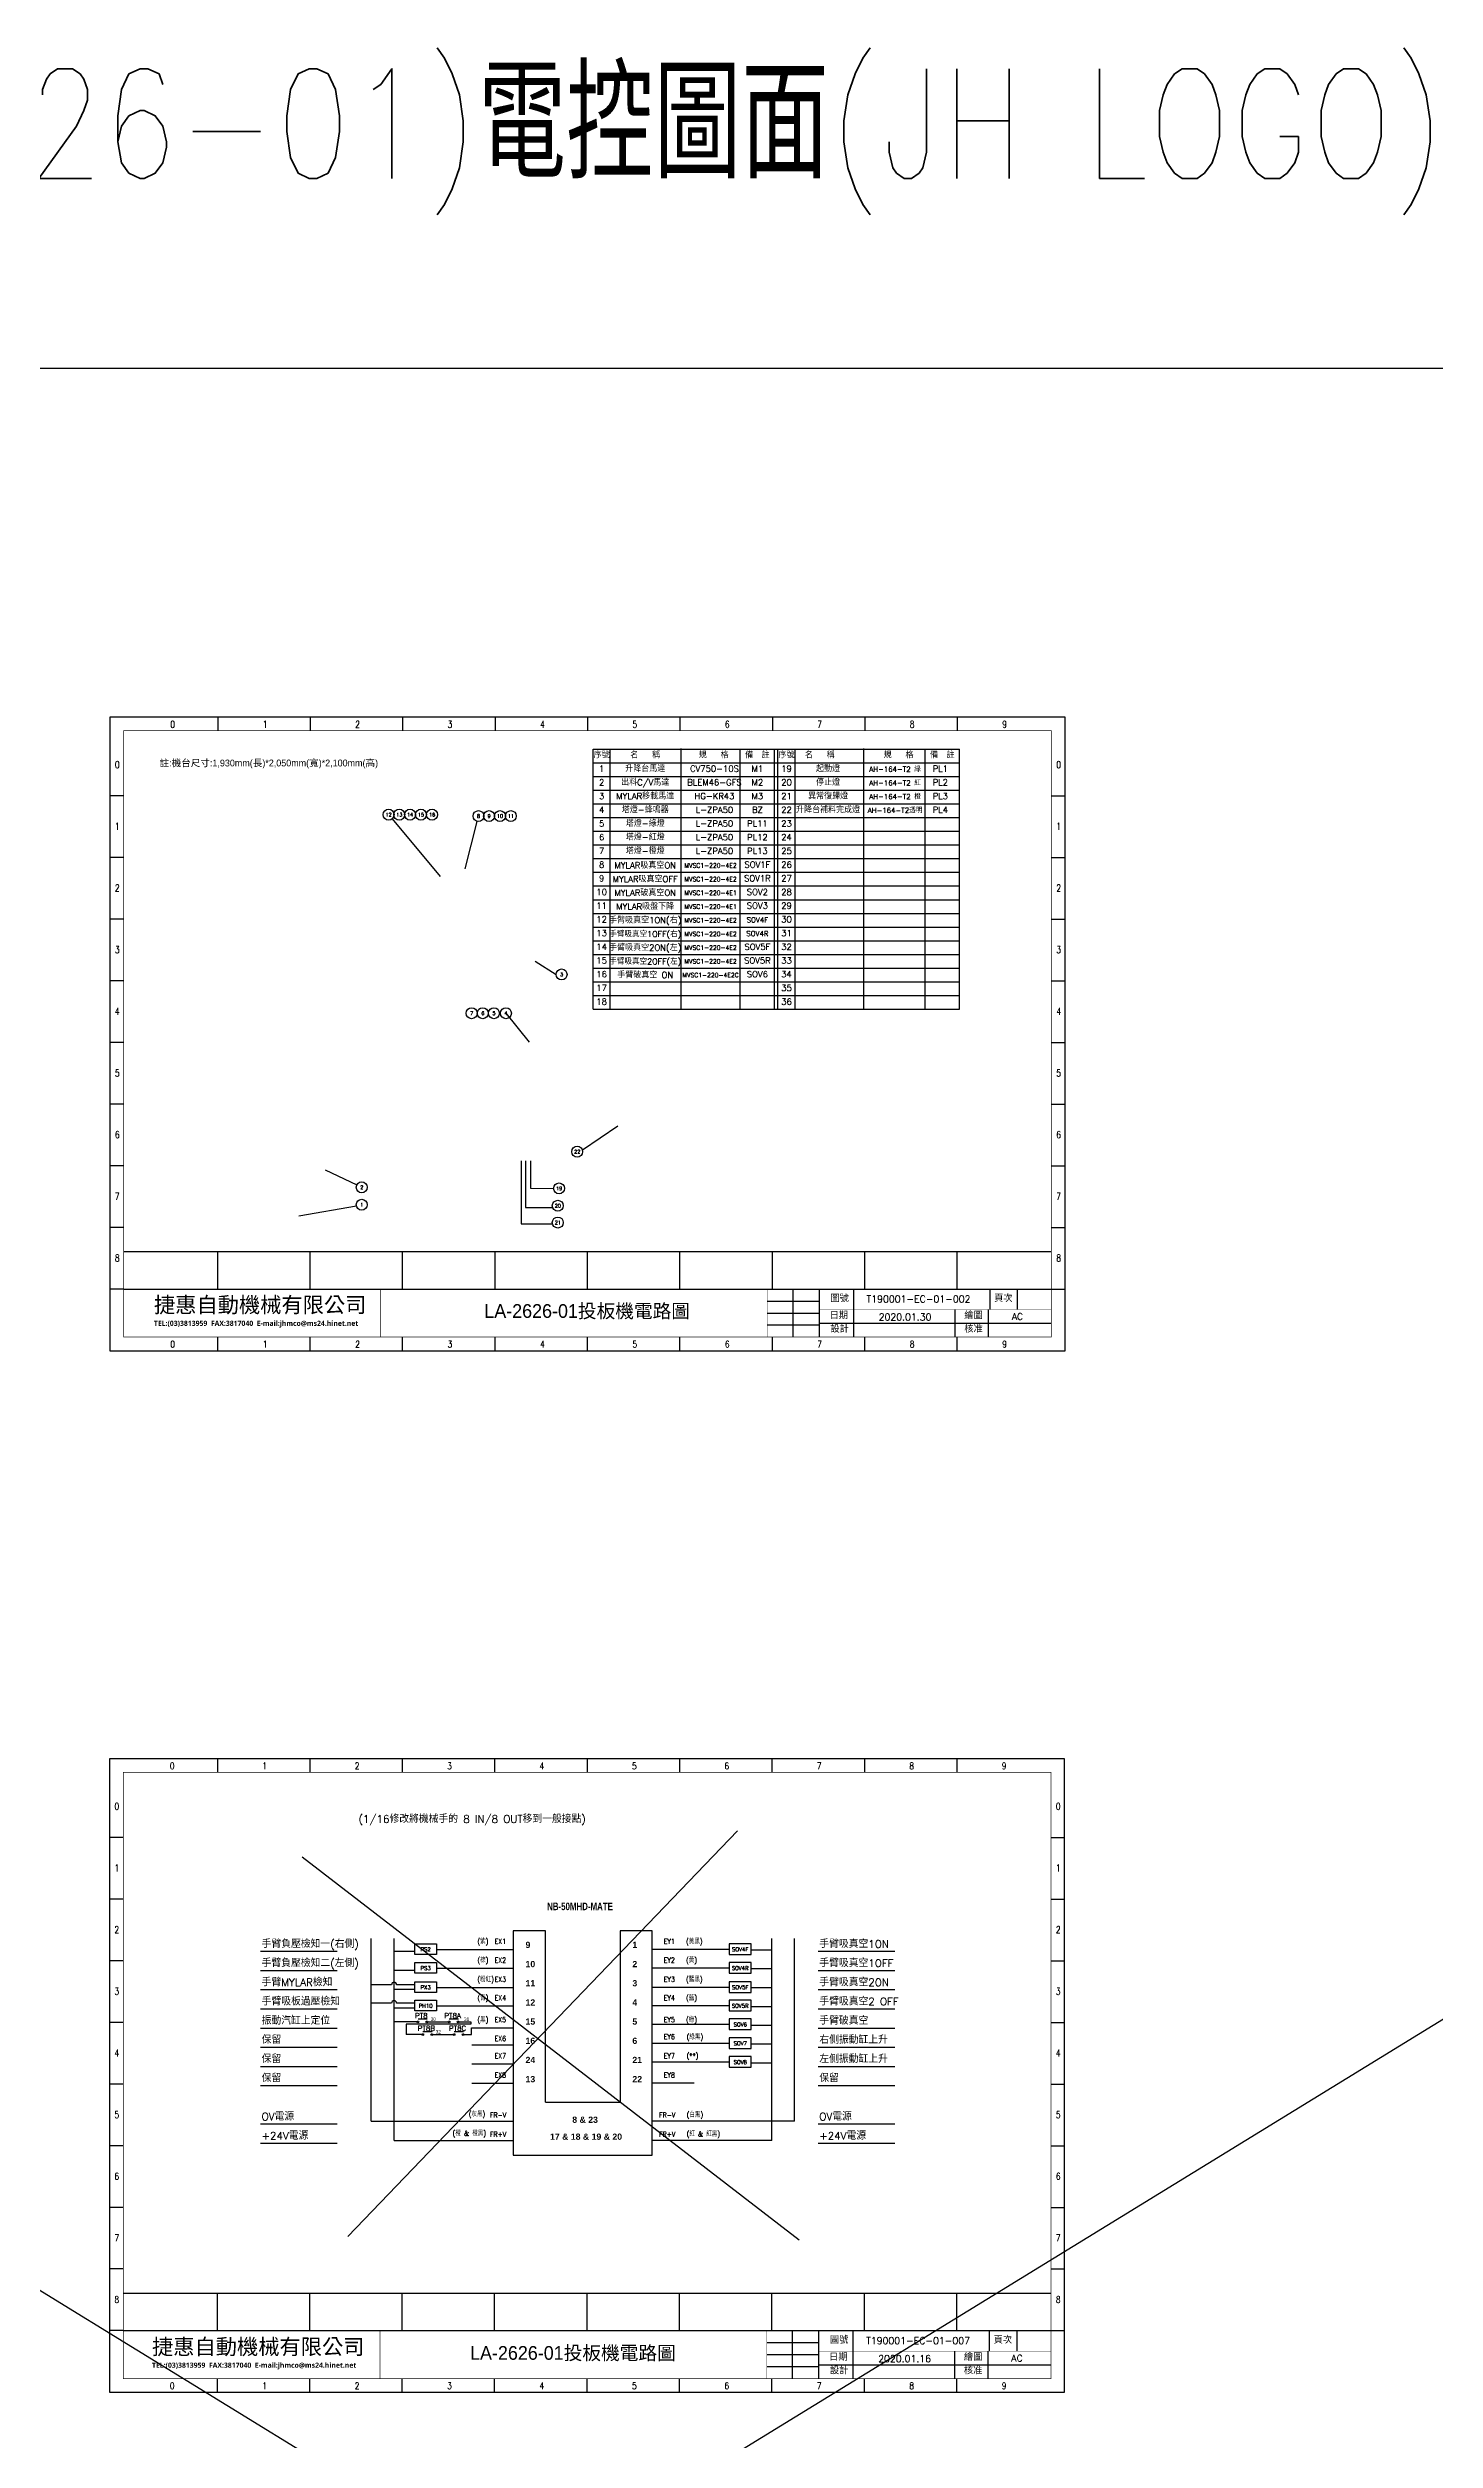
# Model space of a CAD drawing. Header units: millimetres. Extents: x -1721 to 4288, y -273 to 2028.
# Drawn here: x 3095 to 3500, y 541 to 1240 of the extents above; entities that cross this region are included whole.
import ezdxf
from ezdxf.enums import TextEntityAlignment as Align

# ---------------------------------------------------------------- set-up
doc = ezdxf.new("R2010")
doc.units = ezdxf.units.MM
doc.header["$LTSCALE"] = 5
doc.header["$MEASUREMENT"] = 0
doc.layers.get('0').update_dxf_attribs({"linetype": 'CONTINUOUS'})
doc.layers.add('圖框', color=7, linetype='CONTINUOUS')
doc.layers.add('文字', color=4, linetype='CONTINUOUS')
doc.styles.add('chinese', font='simplex.shx', dxfattribs={"height": 2, "bigfont": 'chineset.shx'})
doc.styles.add('DAYUM', font='complex', dxfattribs={"bigfont": 'dayum'})
doc.styles.add('DAYUS', font='romanc.shx', dxfattribs={"height": 25, "bigfont": 'dayus.shx'})
doc.styles.add('S', font='SIMPLEX', dxfattribs={"bigfont": 'DAYUS.SHX'})
doc.styles.add('sim', font='simplex.shx', dxfattribs={"width": 0.8, "bigfont": 'chineset.shx'})
doc.styles.add('ST', font='c2.shx', dxfattribs={"height": 375, "bigfont": 'china.shx'})
doc.styles.get("Standard").update_dxf_attribs({"font": 'arialbd.ttf', "height": 15})
doc.styles.add('新細明體', font='', dxfattribs={"height": 2})
doc.styles.add('標楷體', font='simplex.shx', dxfattribs={"width": 0.8, "bigfont": 'chineset.shx'})
doc.styles.add('線號', font='simplex.shx', dxfattribs={"height": 1.5, "bigfont": 'chineset.shx'})
doc.styles.get('新細明體').set_extended_font_data('新細明體')

msp = doc.modelspace()

# ---------------------------------------------------------------- linework, layer by layer
for p, q in [((2177.993, 1146.033), (4288.333, -148.663)), ((4288.333, 1146.033), (2177.993, -148.663)), ((3254.319, 958.898), (3254.319, 1034.898)), ((3254.319, 1034.898), (3361.319, 1034.898)), ((3259.319, 958.898), (3259.319, 1034.898)), ((3280.016, 959.032), (3280.016, 1035.032)), ((3297.319, 958.898), (3297.319, 1034.898)), ((3307.319, 960.463), (3307.319, 1034.898)), ((3308.319, 958.898), (3308.319, 1034.898)), ((3313.319, 958.898), (3313.319, 1034.898)), ((3333.436, 959.065), (3333.436, 1035.065)), ((3351.319, 958.898), (3351.319, 1034.898)), ((3361.319, 958.898), (3361.319, 1034.898)), ((3254.319, 1030.898), (3361.319, 1030.898)), ((3254.319, 1026.898), (3361.319, 1026.898)), ((3254.319, 1022.898), (3361.319, 1022.898)), ((3307.319, 958.898), (3307.319, 1022.898)), ((3195.604, 1014.498), (3209.609, 997.665)), ((3216.948, 999.914), (3220.455, 1013.761)), ((3254.319, 1018.898), (3361.319, 1018.898)), ((3254.319, 1014.898), (3361.319, 1014.898)), ((3254.319, 1010.898), (3361.319, 1010.898)), ((3254.319, 1006.898), (3361.319, 1006.898)), ((3254.319, 1002.898), (3361.319, 1002.898)), ((3254.319, 998.898), (3361.319, 998.898)), ((3254.319, 994.898), (3361.319, 994.898)), ((3254.319, 990.898), (3361.319, 990.898)), ((3254.319, 986.898), (3361.319, 986.898)), ((3254.319, 982.898), (3361.319, 982.898)), ((3254.319, 978.898), (3361.319, 978.898)), ((3237.444, 972.963), (3243.52, 969.064)), ((3254.319, 974.898), (3361.319, 974.898)), ((3254.319, 970.898), (3361.319, 970.898)), ((3254.319, 966.898), (3361.319, 966.898)), ((3228.858, 957.758), (3235.697, 949.31)), ((3254.319, 962.898), (3361.319, 962.898)), ((3254.319, 958.898), (3361.319, 958.898)), ((3261.552, 924.765), (3251.218, 917.726)), ((3176.071, 911.989), (3185.293, 907.608)), ((3233.303, 914.628), (3233.303, 896.209)), ((3234.538, 914.628), (3234.538, 901.064)), ((3236.004, 914.628), (3236.004, 906.69)), ((3168.326, 898.581), (3185.163, 901.553)), ((3236.004, 906.69), (3242.784, 906.607)), ((3233.303, 896.209), (3242.472, 896.209)), ((3234.538, 901.064), (3242.488, 901.064)), ((3296.536, 719.031), (3182.648, 600.537)), ((3169.361, 711.447), (3314.568, 599.589)), ((3189.531, 634.211), (3189.531, 687.63)), ((3189.531, 634.211), (3189.531, 687.63)), ((3196.195, 646.737), (3196.195, 687.63)), ((3196.195, 646.737), (3196.195, 687.63)), ((3240.411, 689.823), (3231.021, 689.823)), ((3231.021, 689.823), (3231.021, 624.281)), ((3240.411, 639.775), (3240.411, 689.823)), ((3271.621, 689.823), (3262.232, 689.823)), ((3262.232, 689.823), (3262.232, 639.775)), ((3271.621, 624.281), (3271.621, 689.823)), ((3306.524, 646.737), (3306.524, 687.63)), ((3306.524, 646.737), (3306.524, 687.63)), ((3313.188, 634.211), (3313.188, 687.63)), ((3313.188, 634.211), (3313.188, 687.63)), ((3157.143, 683.855), (3179.518, 683.855)), ((3157.143, 678.255), (3179.518, 678.255)), ((3202.218, 683.755), (3196.194, 683.755)), ((3202.218, 678.274), (3196.194, 678.274)), ((3208.619, 684.405), (3231.021, 684.408)), ((3208.619, 678.924), (3231.021, 678.927)), ((3208.619, 678.924), (3212.042, 678.926)), ((3294.099, 684.405), (3271.697, 684.408)), ((3294.099, 678.924), (3271.697, 678.927)), ((3294.099, 678.924), (3290.676, 678.926)), ((3300.501, 684.316), (3306.525, 684.316)), ((3300.501, 678.836), (3306.525, 678.836)), ((3320.053, 683.855), (3342.428, 683.855)), ((3320.053, 678.255), (3342.428, 678.255)), ((3157.143, 672.655), (3179.518, 672.655)), ((3195.461, 674.107), (3189.529, 674.107)), ((3202.218, 672.674), (3196.194, 672.674)), ((3202.218, 674.107), (3196.926, 674.107)), ((3208.619, 673.324), (3231.021, 673.327)), ((3208.619, 673.324), (3212.042, 673.326)), ((3294.099, 673.324), (3271.697, 673.327)), ((3294.099, 673.324), (3290.676, 673.326)), ((3300.501, 673.236), (3306.525, 673.236)), ((3320.053, 672.655), (3342.428, 672.655)), ((3157.143, 667.055), (3179.518, 667.055)), ((3195.461, 668.707), (3189.529, 668.707)), ((3202.218, 667.274), (3196.194, 667.274)), ((3202.218, 668.707), (3196.926, 668.707)), ((3203.185, 664.131), (3205.852, 664.131)), ((3208.619, 667.927), (3231.021, 667.927)), ((3212.325, 664.131), (3214.993, 664.131)), ((3294.099, 667.927), (3271.697, 667.927)), ((3300.501, 667.755), (3306.525, 667.755)), ((3320.053, 667.055), (3342.428, 667.055)), ((3157.143, 661.455), (3179.518, 661.455)), ((3202.85, 663.218), (3196.195, 663.218)), ((3218.637, 662.573), (3199.722, 662.573)), ((3199.722, 662.573), (3199.722, 659.536)), ((3204.292, 659.536), (3199.722, 659.536)), ((3204.627, 660.449), (3207.295, 660.449)), ((3206.05, 663.237), (3211.991, 663.237)), ((3207.492, 659.556), (3213.433, 659.556)), ((3213.768, 660.449), (3216.435, 660.449)), ((3214.925, 663.218), (3218.637, 663.218)), ((3216.634, 659.536), (3218.821, 659.536)), ((3218.637, 663.218), (3218.637, 662.573)), ((3218.821, 661.548), (3231.021, 661.548)), ((3218.821, 659.536), (3218.821, 661.548)), ((3294.099, 662.446), (3271.697, 662.446)), ((3294.099, 656.966), (3271.697, 656.966)), ((3300.501, 662.274), (3306.525, 662.274)), ((3300.501, 656.793), (3306.525, 656.793)), ((3320.053, 661.455), (3342.428, 661.455)), ((3157.143, 655.855), (3179.518, 655.855)), ((3157.143, 650.255), (3179.518, 650.255)), ((3218.9, 656.575), (3231.021, 656.575)), ((3218.9, 650.975), (3231.021, 650.975)), ((3294.101, 651.485), (3271.699, 651.485)), ((3300.503, 651.313), (3306.526, 651.313)), ((3320.053, 655.855), (3342.428, 655.855)), ((3320.053, 650.255), (3342.428, 650.255)), ((3157.143, 644.655), (3179.518, 644.655)), ((3196.195, 645.321), (3196.195, 646.737)), ((3196.195, 628.611), (3196.195, 645.321)), ((3196.195, 628.611), (3196.195, 645.321)), ((3218.9, 645.375), (3231.021, 645.375)), ((3283.819, 645.375), (3271.697, 645.375)), ((3306.524, 645.321), (3306.524, 646.737)), ((3306.524, 628.611), (3306.524, 645.321)), ((3306.524, 628.611), (3306.524, 645.321)), ((3320.053, 644.655), (3342.428, 644.655)), ((3240.411, 639.775), (3262.232, 639.775)), ((3157.143, 633.455), (3179.518, 633.455)), ((3189.531, 634.211), (3231.021, 634.211)), ((3313.188, 634.211), (3271.697, 634.211)), ((3320.053, 633.455), (3342.428, 633.455)), ((3157.143, 627.855), (3179.518, 627.855)), ((3196.195, 628.611), (3231.021, 628.611)), ((3231.021, 624.281), (3271.621, 624.281)), ((3306.524, 628.611), (3271.697, 628.611)), ((3320.053, 627.855), (3342.428, 627.855))]:
    msp.add_line(p, q)
for points in [[(4288.333, 1146.033), (2177.993, 1146.033), (2177.993, -148.663), (4288.333, -148.663)], [(3202.218, 686.064), (3208.619, 686.064), (3208.619, 682.945), (3202.218, 682.945)], [(3300.501, 686.064), (3294.099, 686.064), (3294.099, 682.945), (3300.501, 682.945)], [(3202.218, 680.583), (3208.619, 680.583), (3208.619, 677.465), (3202.218, 677.465)], [(3300.501, 680.583), (3294.099, 680.583), (3294.099, 677.465), (3300.501, 677.465)], [(3202.218, 674.983), (3208.619, 674.983), (3208.619, 671.865), (3202.218, 671.865)], [(3300.501, 674.983), (3294.099, 674.983), (3294.099, 671.865), (3300.501, 671.865)], [(3202.218, 669.583), (3208.619, 669.583), (3208.619, 666.465), (3202.218, 666.465)], [(3300.501, 669.583), (3294.099, 669.583), (3294.099, 666.465), (3300.501, 666.465)], [(3300.501, 664.102), (3294.099, 664.102), (3294.099, 660.984), (3300.501, 660.984)], [(3300.501, 658.621), (3294.099, 658.621), (3294.099, 655.503), (3300.501, 655.503)], [(3300.503, 653.141), (3294.101, 653.141), (3294.101, 650.022), (3300.503, 650.022)]]:
    msp.add_lwpolyline(points, close=True)
for centre, radius in [((3194.58, 1015.728), 1.6), ((3197.685, 1015.728), 1.6), ((3200.853, 1015.728), 1.6), ((3204.022, 1015.728), 1.6), ((3207.274, 1015.728), 1.6), ((3220.848, 1015.312), 1.6), ((3223.953, 1015.312), 1.6), ((3227.121, 1015.312), 1.6), ((3230.29, 1015.312), 1.6), ((3245.12, 969.064), 1.6), ((3218.841, 957.758), 1.6), ((3222.093, 957.758), 1.6), ((3225.346, 957.758), 1.6), ((3228.858, 957.758), 1.6), ((3249.669, 917.325), 1.6), ((3186.738, 906.921), 1.6), ((3244.384, 906.587), 1.6), ((3186.738, 901.831), 1.6), ((3244.014, 901.543), 1.6), ((3244.014, 896.636), 1.6), ((3203.116, 663.218), 0.267), ((3204.559, 659.536), 0.267), ((3205.784, 663.218), 0.267), ((3207.226, 659.536), 0.267), ((3212.257, 663.218), 0.267), ((3213.699, 659.536), 0.267), ((3214.925, 663.218), 0.267), ((3216.367, 659.536), 0.267)]:
    msp.add_circle(centre, radius)
for centre in [(3196.194, 674.107), (3196.194, 668.707)]:
    msp.add_arc(centre, 0.733, 0, 180)
at = {"layer": '圖框'}
for p, q in [((3113.191, 1044.222), (3113.191, 859.222)), ((3392.191, 1044.222), (3113.191, 1044.222)), ((3144.691, 1044.222), (3144.691, 1040.222)), ((3171.691, 1044.222), (3171.691, 1040.222)), ((3198.691, 1044.222), (3198.691, 1040.222)), ((3225.691, 1044.222), (3225.691, 1040.222)), ((3252.691, 1044.222), (3252.691, 1040.222)), ((3279.691, 1044.222), (3279.691, 1040.222)), ((3306.691, 1044.222), (3306.691, 1040.222)), ((3333.691, 1044.222), (3333.691, 1040.222)), ((3360.691, 1044.222), (3360.691, 1040.222)), ((3392.191, 859.222), (3392.191, 1044.222)), ((3117.191, 1021.222), (3113.191, 1021.222)), ((3388.191, 1021.222), (3392.191, 1021.222)), ((3117.191, 1003.222), (3113.191, 1003.222)), ((3388.191, 1003.222), (3392.191, 1003.222)), ((3117.191, 985.222), (3113.191, 985.222)), ((3388.191, 985.222), (3392.191, 985.222)), ((3117.191, 967.222), (3113.191, 967.222)), ((3388.191, 967.222), (3392.191, 967.222)), ((3117.191, 949.222), (3113.191, 949.222)), ((3388.191, 949.222), (3392.191, 949.222)), ((3117.191, 931.222), (3113.191, 931.222)), ((3388.191, 931.222), (3392.191, 931.222)), ((3117.191, 913.222), (3113.191, 913.222)), ((3388.191, 913.222), (3392.191, 913.222)), ((3117.191, 895.222), (3113.191, 895.222)), ((3388.191, 895.222), (3392.191, 895.222)), ((3117.191, 888.184), (3388.191, 888.184)), ((3144.691, 877.184), (3144.691, 888.184)), ((3171.691, 877.184), (3171.691, 888.184)), ((3198.691, 877.222), (3198.691, 888.222)), ((3225.691, 877.184), (3225.691, 888.184)), ((3252.691, 877.184), (3252.691, 888.184)), ((3279.691, 877.184), (3279.691, 888.184)), ((3306.691, 877.184), (3306.691, 888.184)), ((3333.691, 877.184), (3333.691, 888.184)), ((3360.691, 877.184), (3360.691, 888.184)), ((3117.191, 877.222), (3113.191, 877.222)), ((3117.191, 877.222), (3388.191, 877.222)), ((3305.191, 873.722), (3320.33, 873.722)), ((3312.635, 877.222), (3312.635, 863.222)), ((3320.33, 877.222), (3320.33, 863.222)), ((3330.348, 877.222), (3330.348, 863.222)), ((3370.191, 877.222), (3370.191, 871.226)), ((3378.191, 877.222), (3378.191, 871.226)), ((3388.191, 877.222), (3392.191, 877.222)), ((3305.191, 870.222), (3320.33, 870.222)), ((3305.191, 866.722), (3320.33, 866.722)), ((3320.33, 867.226), (3388.191, 867.226)), ((3113.191, 859.222), (3392.191, 859.222)), ((3144.691, 859.222), (3144.691, 863.222)), ((3171.691, 859.222), (3171.691, 863.222)), ((3198.691, 859.222), (3198.691, 863.222)), ((3225.691, 859.222), (3225.691, 863.222)), ((3252.691, 859.222), (3252.691, 863.222)), ((3279.691, 859.222), (3279.691, 863.222)), ((3306.691, 859.222), (3306.691, 863.222)), ((3333.691, 859.222), (3333.691, 863.222)), ((3360.691, 859.222), (3360.691, 863.222)), ((3113.063, 740.091), (3113.063, 555.091)), ((3392.063, 740.091), (3113.063, 740.091)), ((3144.563, 740.091), (3144.563, 736.091)), ((3171.563, 740.091), (3171.563, 736.091)), ((3198.563, 740.091), (3198.563, 736.091)), ((3225.563, 740.091), (3225.563, 736.091)), ((3252.563, 740.091), (3252.563, 736.091)), ((3279.563, 740.091), (3279.563, 736.091)), ((3306.563, 740.091), (3306.563, 736.091)), ((3333.563, 740.091), (3333.563, 736.091)), ((3360.563, 740.091), (3360.563, 736.091)), ((3392.063, 555.091), (3392.063, 740.091)), ((3117.063, 717.091), (3113.063, 717.091)), ((3388.063, 717.091), (3392.063, 717.091)), ((3117.063, 699.091), (3113.063, 699.091)), ((3388.063, 699.091), (3392.063, 699.091)), ((3117.063, 681.091), (3113.063, 681.091)), ((3388.063, 681.091), (3392.063, 681.091)), ((3117.063, 663.091), (3113.063, 663.091)), ((3388.063, 663.091), (3392.063, 663.091)), ((3117.063, 645.091), (3113.063, 645.091)), ((3388.063, 645.091), (3392.063, 645.091)), ((3117.063, 627.091), (3113.063, 627.091)), ((3388.063, 627.091), (3392.063, 627.091)), ((3117.063, 609.091), (3113.063, 609.091)), ((3388.063, 609.091), (3392.063, 609.091)), ((3117.063, 591.091), (3113.063, 591.091)), ((3388.063, 591.091), (3392.063, 591.091)), ((3117.063, 584.053), (3388.063, 584.053)), ((3144.563, 573.053), (3144.563, 584.053)), ((3171.563, 573.053), (3171.563, 584.053)), ((3198.563, 573.091), (3198.563, 584.091)), ((3225.563, 573.053), (3225.563, 584.053)), ((3252.563, 573.053), (3252.563, 584.053)), ((3279.563, 573.053), (3279.563, 584.053)), ((3306.563, 573.053), (3306.563, 584.053)), ((3333.563, 573.053), (3333.563, 584.053)), ((3360.563, 573.053), (3360.563, 584.053)), ((3117.063, 573.091), (3113.063, 573.091)), ((3117.063, 573.091), (3388.063, 573.091)), ((3312.508, 573.091), (3312.508, 559.091)), ((3320.202, 573.091), (3320.202, 559.091)), ((3330.22, 573.091), (3330.22, 559.091)), ((3370.063, 573.091), (3370.063, 567.095)), ((3378.063, 573.091), (3378.063, 567.095)), ((3388.063, 573.091), (3392.063, 573.091)), ((3305.063, 569.591), (3320.202, 569.591)), ((3305.063, 566.091), (3320.202, 566.091)), ((3144.563, 555.091), (3144.563, 559.091)), ((3171.563, 555.091), (3171.563, 559.091)), ((3198.563, 555.091), (3198.563, 559.091)), ((3225.563, 555.091), (3225.563, 559.091)), ((3252.563, 555.091), (3252.563, 559.091)), ((3279.563, 555.091), (3279.563, 559.091)), ((3305.063, 562.591), (3320.202, 562.591)), ((3306.563, 555.091), (3306.563, 559.091)), ((3320.202, 563.095), (3388.063, 563.095)), ((3333.563, 555.091), (3333.563, 559.091)), ((3360.563, 555.091), (3360.563, 559.091)), ((3113.063, 555.091), (3392.063, 555.091))]:
    msp.add_line(p, q, dxfattribs=at)
at = {"layer": '圖框', "const_width": 0.2}
for points in [[(3117.191, 863.222), (3388.191, 863.222), (3388.191, 1040.222), (3117.191, 1040.222)], [(3117.191, 1040.222), (3388.191, 1040.222), (3388.191, 863.222), (3117.191, 863.222)], [(3117.063, 559.091), (3388.063, 559.091), (3388.063, 736.091), (3117.063, 736.091)], [(3117.063, 736.091), (3388.063, 736.091), (3388.063, 559.091), (3117.063, 559.091)]]:
    msp.add_lwpolyline(points, close=True, dxfattribs=at)
at = {"layer": '圖框'}
for points, const_width in [([(3117.191, 877.222), (3388.191, 877.222)], 0.2), ([(3192.191, 877.222), (3192.191, 863.222)], 0.15), ([(3305.191, 877.222), (3305.191, 863.222)], 0.15), ([(3320.33, 871.226), (3388.191, 871.226)], 0.15), ([(3117.063, 573.091), (3388.063, 573.091)], 0.2), ([(3192.063, 573.091), (3192.063, 559.091)], 0.15), ([(3305.063, 573.091), (3305.063, 559.091)], 0.15), ([(3320.202, 567.095), (3388.063, 567.095)], 0.15)]:
    msp.add_lwpolyline(points, dxfattribs=dict(at, const_width=const_width))
for points in [[(3360.041, 871.226), (3360.041, 863.222)], [(3369.774, 871.226), (3369.774, 863.222)], [(3359.914, 567.095), (3359.914, 559.091)], [(3369.646, 567.095), (3369.646, 559.091)]]:
    msp.add_lwpolyline(points, dxfattribs=at)

# ---------------------------------------------------------------- texts
at = {"width": 0.8}
for s, height, style, p in [('G190001(LA-2626-01)電控圖面(JH LOGO)', 32.00576, '標楷體', (2808.204, 1201.52)), ('(紫)', 1.5, 'sim', (3220.515, 686.002)), ('EX1', 1.5, 'sim', (3225.541, 686.002)), ('EY1', 1.5, 'sim', (3274.956, 686.002)), ('(黃黑)', 1.5, 'sim', (3281.481, 686.002)), ('(棕)', 1.5, 'sim', (3220.515, 680.521)), ('EX2', 1.5, 'sim', (3225.541, 680.521)), ('EY2', 1.5, 'sim', (3274.956, 680.521)), ('(黃)', 1.5, 'sim', (3281.481, 680.521)), ('(粉紅)', 1.5, 'sim', (3220.515, 674.921)), ('(青)', 1.5, 'sim', (3220.515, 669.521)), ('EX3', 1.5, 'sim', (3225.541, 674.921)), ('EX4', 1.5, 'sim', (3225.541, 669.521)), ('EY3', 1.5, 'sim', (3274.956, 674.921)), ('EY4', 1.5, 'sim', (3274.956, 669.521)), ('(藍黑)', 1.5, 'sim', (3281.481, 674.921)), ('(藍)', 1.5, 'sim', (3281.481, 669.521)), ('(黑)', 1.5, 'sim', (3220.515, 663.141)), ('EX5', 1.5, 'sim', (3225.541, 663.141)), ('EY5', 1.5, 'sim', (3274.956, 663.141)), ('(綠)', 1.5, 'sim', (3281.481, 663.141)), ('EX6', 1.5, 'sim', (3225.541, 657.636)), ('EY6', 1.5, 'sim', (3274.956, 658.169)), ('(綠黑)', 1.5, 'sim', (3281.652, 658.112)), ('EX7', 1.5, 'sim', (3225.541, 652.569)), ('EY7', 1.5, 'sim', (3274.956, 652.569)), ('(**)', 1.5, 'sim', (3281.654, 652.631)), ('EX8', 1.5, 'sim', (3225.541, 646.969)), ('EY8', 1.5, 'sim', (3274.956, 646.969)), ('(灰黑)', 1.5, 'sim', (3217.987, 635.584)), ('FR-V', 1.5, 'sim', (3224.202, 635.278)), ('FR-V', 1.5, 'sim', (3273.617, 635.278)), ('(白黑)', 1.5, 'sim', (3281.652, 635.39)), ('(橙 & 橙黑)', 1.5, 'sim', (3213.286, 629.98)), ('FR+V', 1.5, 'sim', (3224.202, 629.678)), ('FR+V', 1.5, 'sim', (3273.617, 629.678)), ('(紅 & 紅黑)', 1.5, 'sim', (3281.652, 629.785))]:
    msp.add_text(s, height=height, dxfattribs=dict(at, style=style)).set_placement(p)
for s, height, style, p in [('序號', 1.8, 'S', (3256.824, 1032.244)), ('名   稱', 1.8, 'S', (3269.555, 1032.244)), ('規   格', 1.8, 'S', (3289.555, 1032.244)), ('備  註', 1.8, 'S', (3302.319, 1032.244)), ('序號', 1.8, 'S', (3310.824, 1032.244)), ('名   稱', 1.8, 'S', (3320.555, 1032.244)), ('規   格', 1.8, 'S', (3343.555, 1032.244)), ('備  註', 1.8, 'S', (3356.319, 1032.244)), ('1', 1.8, 'S', (3256.824, 1028.244)), ('升降台馬達', 1.8, 'S', (3269.555, 1028.244)), ('CV750-10S', 1.8, 'S', (3289.78, 1028.244)), ('M1', 1.8, 'S', (3302.319, 1028.244)), ('19', 1.8, 'S', (3310.824, 1028.244)), ('起動燈', 1.8, 'S', (3322.976, 1028.244)), ('AH-164-T2 綠', 1.5, 'S', (3342.547, 1028.244)), ('PL1', 1.8, 'S', (3355.739, 1028.244)), ('2', 1.8, 'S', (3256.824, 1024.244)), ('3', 1.8, 'S', (3256.824, 1020.244)), ('MYLAR移載馬達', 1.8, 'S', (3269.555, 1020.244)), ('出料C/V馬達', 1.8, 'S', (3269.555, 1024.244)), ('BLEM46-GFS', 1.8, 'S', (3289.78, 1024.244)), ('HG-KR43', 1.8, 'S', (3289.78, 1020.244)), ('M2', 1.8, 'S', (3302.319, 1024.244)), ('M3', 1.8, 'S', (3302.319, 1020.244)), ('20', 1.8, 'S', (3310.824, 1024.244)), ('21', 1.8, 'S', (3310.824, 1020.244)), ('異常復歸燈', 1.8, 'S', (3322.976, 1020.244)), ('停止燈', 1.8, 'S', (3322.976, 1024.244)), ('AH-164-T2 紅', 1.5, 'S', (3342.547, 1024.244)), ('AH-164-T2 橙', 1.5, 'S', (3342.547, 1020.244)), ('PL2', 1.8, 'S', (3355.739, 1024.244)), ('PL3', 1.8, 'S', (3355.739, 1020.244)), ('12', 1.0451, 'DAYUS', (3194.597, 1015.2)), ('13', 1.0451, 'DAYUS', (3197.702, 1015.2)), ('14', 1.0451, 'DAYUS', (3200.871, 1015.2)), ('15', 1.0451, 'DAYUS', (3204.039, 1015.2)), ('16', 1.0451, 'DAYUS', (3207.292, 1015.2)), ('8', 1.045, 'DAYUS', (3220.865, 1014.784)), ('9', 1.045, 'DAYUS', (3223.97, 1014.784)), ('10', 1.0451, 'DAYUS', (3227.139, 1014.784)), ('11', 1.0451, 'DAYUS', (3230.307, 1014.784)), ('4', 1.8, 'S', (3256.824, 1016.244)), ('5', 1.8, 'S', (3256.824, 1012.244)), ('塔燈-蜂鳴器', 1.8, 'S', (3269.555, 1016.244)), ('塔燈-綠燈', 1.8, 'S', (3269.555, 1012.244)), ('L-ZPA50', 1.8, 'S', (3289.78, 1016.244)), ('L-ZPA50', 1.8, 'S', (3289.78, 1012.244)), ('PL11', 1.8, 'S', (3302.319, 1012.244)), ('BZ', 1.8, 'S', (3302.319, 1016.244)), ('22', 1.8, 'S', (3310.824, 1016.244)), ('23', 1.8, 'S', (3310.824, 1012.244)), ('升降台補料完成燈', 1.8, 'S', (3322.976, 1016.244)), ('AH-164-T2透明', 1.5, 'S', (3342.547, 1016.244)), ('PL4', 1.8, 'S', (3355.739, 1016.244)), ('7', 1.8, 'S', (3256.824, 1004.244)), ('6', 1.8, 'S', (3256.824, 1008.244)), ('塔燈-紅燈', 1.8, 'S', (3269.555, 1008.244)), ('塔燈-橙燈', 1.8, 'S', (3269.555, 1004.244)), ('L-ZPA50', 1.8, 'S', (3289.78, 1008.244)), ('L-ZPA50', 1.8, 'S', (3289.78, 1004.244)), ('PL12', 1.8, 'S', (3302.319, 1008.244)), ('PL13', 1.8, 'S', (3302.319, 1004.244)), ('24', 1.8, 'S', (3310.824, 1008.244)), ('25', 1.8, 'S', (3310.824, 1004.244)), ('8', 1.8, 'S', (3256.824, 1000.244)), ('MYLAR吸真空ON', 1.8, 'S', (3269.555, 1000.016)), ('MVSC1-220-4E2', 1.3, 'S', (3288.655, 1000.244)), ('SOV1F', 1.8, 'S', (3302.319, 1000.244)), ('26', 1.8, 'S', (3310.824, 1000.244)), ('10', 1.8, 'S', (3256.824, 992.244)), ('9', 1.8, 'S', (3256.824, 996.244)), ('MYLAR吸真空OFF', 1.8, 'S', (3269.555, 996.016)), ('MYLAR破真空ON', 1.8, 'S', (3269.555, 992.016)), ('MVSC1-220-4E2', 1.3, 'S', (3288.655, 996.244)), ('MVSC1-220-4E1', 1.3, 'S', (3288.655, 992.244)), ('SOV1R', 1.8, 'S', (3302.319, 996.244)), ('SOV2', 1.8, 'S', (3302.319, 992.244)), ('27', 1.8, 'S', (3310.824, 996.244)), ('28', 1.8, 'S', (3310.824, 992.244)), ('11', 1.8, 'S', (3256.824, 988.244)), ('12', 1.8, 'S', (3256.824, 984.244)), ('手臂吸真空1ON(右)', 1.8, 'S', (3269.555, 984.016)), ('MYLAR吸盤下降', 1.8, 'S', (3269.555, 988.016)), ('MVSC1-220-4E1', 1.3, 'S', (3288.655, 988.244)), ('MVSC1-220-4E2', 1.3, 'S', (3288.655, 984.244)), ('SOV4F', 1.5, 'S', (3302.319, 984.244)), ('SOV3', 1.8, 'S', (3302.319, 988.244)), ('29', 1.8, 'S', (3310.824, 988.244)), ('30', 1.8, 'S', (3310.824, 984.244)), ('13', 1.8, 'S', (3256.824, 980.244)), ('14', 1.8, 'S', (3256.824, 976.244)), ('手臂吸真空1OFF(右)', 1.7, 'S', (3269.555, 980.016)), ('手臂吸真空2ON(左)', 1.8, 'S', (3269.555, 976.016)), ('MVSC1-220-4E2', 1.3, 'S', (3288.655, 980.244)), ('SOV5F', 1.8, 'S', (3302.319, 976.244)), ('SOV4R', 1.5, 'S', (3302.319, 980.244)), ('31', 1.8, 'S', (3310.824, 980.244)), ('32', 1.8, 'S', (3310.824, 976.244)), ('15', 1.8, 'S', (3256.824, 972.244)), ('手臂吸真空2OFF(左)', 1.7, 'S', (3269.555, 972.016)), ('MVSC1-220-4E2', 1.3, 'S', (3288.655, 976.244)), ('MVSC1-220-4E2', 1.3, 'S', (3288.655, 972.244)), ('SOV5R', 1.8, 'S', (3302.319, 972.244)), ('33', 1.8, 'S', (3310.824, 972.244)), ('3', 1.045, 'DAYUS', (3245.137, 968.536)), ('16', 1.8, 'S', (3256.824, 968.244)), ('17', 1.8, 'S', (3256.824, 964.244)), ('手臂破真空 ON', 1.8, 'S', (3269.555, 968.016)), ('MVSC1-220-4E2C', 1.3, 'S', (3288.655, 968.244)), ('SOV6', 1.8, 'S', (3302.319, 968.244)), ('34', 1.8, 'S', (3310.824, 968.244)), ('35', 1.8, 'S', (3310.824, 964.244)), ('7', 1.045, 'DAYUS', (3218.858, 957.23)), ('6', 1.045, 'DAYUS', (3222.11, 957.23)), ('5', 1.045, 'DAYUS', (3225.363, 957.23)), ('4', 1.045, 'DAYUS', (3228.875, 957.23)), ('18', 1.8, 'S', (3256.824, 960.244)), ('36', 1.8, 'S', (3310.824, 960.244)), ('22', 1.0451, 'DAYUS', (3249.686, 916.797)), ('2', 1.045, 'DAYUS', (3186.756, 906.393)), ('1', 1.045, 'DAYUS', (3186.756, 901.304)), ('20', 1.0451, 'DAYUS', (3244.032, 901.015)), ('19', 1.0451, 'DAYUS', (3244.401, 906.059)), ('21', 1.0451, 'DAYUS', (3244.032, 896.108))]:
    msp.add_text(s, height=height, dxfattribs=dict(style=style)).set_placement(p, align=Align.CENTER)
for s, height, style, p in [('(1/16修改將機械手的 8 IN/8 OUT移到一般接點)', 2.2, 'S', (3185.8, 721.378)), ('手臂負壓檢知一(右側)', 2.2, 'S', (3157.503, 684.883)), ('手臂吸真空1ON', 2.2, 'S', (3320.412, 684.883)), ('手臂負壓檢知二(左側)', 2.2, 'S', (3157.503, 679.283)), ('手臂吸真空1OFF', 2.2, 'S', (3320.412, 679.283)), ('手臂MYLAR檢知', 2.2, 'S', (3157.503, 673.683)), ('手臂吸真空2ON', 2.2, 'S', (3320.412, 673.683)), ('振動汽缸上定位', 2.2, 'S', (3157.503, 662.483)), ('手臂吸板過壓檢知', 2.2, 'S', (3157.503, 668.083)), ('30', 1, 'ST', (3206.878, 663.532)), ('31', 1, 'ST', (3216.606, 663.532)), ('手臂吸真空2 OFF', 2.2, 'S', (3320.412, 668.083)), ('手臂破真空', 2.2, 'S', (3320.412, 662.483)), ('保留', 2.2, 'S', (3157.503, 656.883)), ('32', 1, 'ST', (3208.32, 659.851)), ('右側振動缸上升', 2.2, 'S', (3320.412, 656.883)), ('保留', 2.2, 'S', (3157.503, 651.283)), ('左側振動缸上升', 2.2, 'S', (3320.412, 651.283)), ('保留', 2.2, 'S', (3157.503, 645.683)), ('保留', 2.2, 'S', (3320.412, 645.683)), ('OV電源', 2.2, 'S', (3157.503, 634.483)), ('OV電源', 2.2, 'S', (3320.412, 634.483)), ('+24V電源', 2.2, 'S', (3157.503, 628.883)), ('+24V電源', 2.2, 'S', (3320.412, 628.883))]:
    msp.add_text(s, height=height, dxfattribs=dict(style=style)).set_placement(p)
at = {"width": 0.75}
msp.add_text('NB-50MHD-MATE', height=2.2, dxfattribs=at).set_placement((3240.895, 695.862))
for s, height, style, p in [('PS2', 1.1312, 'DAYUS', (3205.416, 684.42)), ('SOV4F', 1.1312, 'DAYUS', (3297.302, 684.42)), ('PS3', 1.1312, 'DAYUS', (3205.416, 678.939)), ('SOV4R', 1.1312, 'DAYUS', (3297.302, 678.939)), ('PX3', 1.1312, 'DAYUS', (3205.416, 673.339)), ('SOV5F', 1.1312, 'DAYUS', (3297.302, 673.339)), ('PT8', 1.5, 'DAYUM', (3204.159, 665.05)), ('PH10', 1.1312, 'DAYUS', (3205.416, 667.939)), ('PT8A', 1.5, 'DAYUM', (3213.299, 665.05)), ('SOV5R', 1.1312, 'DAYUS', (3297.302, 667.939)), ('PT8B', 1.5, 'DAYUM', (3205.601, 661.368)), ('PT8C', 1.5, 'DAYUM', (3214.742, 661.368)), ('SOV6', 1.1312, 'DAYUS', (3297.302, 662.458)), ('SOV7', 1.1312, 'DAYUS', (3297.302, 656.978)), ('SOV8', 1.1312, 'DAYUS', (3297.304, 651.497))]:
    msp.add_text(s, height=height, dxfattribs=dict(style=style)).set_placement(p, align=Align.MIDDLE)
for s, p in [('9', (3234.587, 684.817)), ('1', (3265.797, 684.817)), ('10', (3234.587, 679.217)), ('2', (3265.797, 679.217)), ('11', (3234.587, 673.617)), ('3', (3265.797, 673.617)), ('12', (3234.587, 668.017)), ('15', (3234.587, 662.417)), ('4', (3265.797, 668.017)), ('5', (3265.797, 662.417)), ('16', (3234.587, 656.817)), ('6', (3265.797, 656.817)), ('24', (3234.587, 651.217)), ('21', (3265.797, 651.217)), ('13', (3234.587, 645.617)), ('22', (3265.797, 645.617)), ('17 & 18 & 19 & 20', (3241.739, 628.817)), ('8 & 23', (3248.241, 633.767))]:
    msp.add_text(s, height=1.82).set_placement(p)
at = {"attachment_point": 1, "style": '線號'}
for s, insert, char_height, width in [('{\\fMicrosoft JhengHei|b1|i0|c136|p34;\\H1.75x;\\C4;捷惠自動機械有限公司}', (3126.042, 874.893), 2.6, 60.81748), ('{\\fMicrosoft JhengHei|b1|i0|c136|p34;\\H1.5x;\\C4;TEL:(03)3813959  FAX:3817040  E-mail:jhmco@ms24.hinet.net}', (3126.042, 867.966), 1, 73.55296), ('{\\fMicrosoft JhengHei|b1|i0|c136|p34;\\H1.75x;\\C4;捷惠自動機械有限公司}', (3125.477, 570.682), 2.6, 60.81748), ('{\\fMicrosoft JhengHei|b1|i0|c136|p34;\\H1.5x;\\C4;TEL:(03)3813959  FAX:3817040  E-mail:jhmco@ms24.hinet.net}', (3125.477, 563.755), 1, 73.55296)]:
    msp.add_mtext(s, dxfattribs=dict(at, insert=insert, char_height=char_height, width=width))
at = {"layer": '圖框', "style": 'sim', "width": 0.8}
for s, p in [('0', (3130.827, 1041.118)), ('1', (3157.827, 1041.118)), ('2', (3184.827, 1041.118)), ('3', (3211.827, 1041.118)), ('4', (3238.827, 1041.118)), ('5', (3265.827, 1041.118)), ('6', (3292.827, 1041.118)), ('7', (3319.827, 1041.118)), ('8', (3346.827, 1041.118)), ('9', (3373.827, 1041.118)), ('0', (3114.641, 1029.307)), ('0', (3389.641, 1029.307)), ('1', (3114.641, 1011.307)), ('1', (3389.641, 1011.307)), ('2', (3114.641, 993.307)), ('2', (3389.641, 993.307)), ('3', (3114.641, 975.307)), ('3', (3389.641, 975.307)), ('4', (3114.641, 957.307)), ('4', (3389.641, 957.307)), ('5', (3114.641, 939.307)), ('5', (3389.641, 939.307)), ('6', (3114.641, 921.307)), ('6', (3389.641, 921.307)), ('7', (3114.641, 903.307)), ('7', (3389.641, 903.307)), ('8', (3114.641, 885.307)), ('8', (3389.641, 885.307)), ('0', (3130.827, 860.118)), ('1', (3157.827, 860.118)), ('2', (3184.827, 860.118)), ('3', (3211.827, 860.118)), ('4', (3238.827, 860.118)), ('5', (3265.827, 860.118)), ('6', (3292.827, 860.118)), ('7', (3319.827, 860.118)), ('8', (3346.827, 860.118)), ('9', (3373.827, 860.118)), ('0', (3130.7, 736.987)), ('1', (3157.7, 736.987)), ('2', (3184.7, 736.987)), ('3', (3211.7, 736.987)), ('4', (3238.7, 736.987)), ('5', (3265.7, 736.987)), ('6', (3292.7, 736.987)), ('7', (3319.7, 736.987)), ('8', (3346.7, 736.987)), ('9', (3373.7, 736.987)), ('0', (3114.513, 725.176)), ('0', (3389.513, 725.176)), ('1', (3114.513, 707.176)), ('1', (3389.513, 707.176)), ('2', (3114.513, 689.176)), ('2', (3389.513, 689.176)), ('3', (3114.513, 671.176)), ('3', (3389.513, 671.176)), ('4', (3114.513, 653.176)), ('4', (3389.513, 653.176)), ('5', (3114.513, 635.176)), ('5', (3389.513, 635.176)), ('6', (3114.513, 617.176)), ('6', (3389.513, 617.176)), ('7', (3114.513, 599.176)), ('7', (3389.513, 599.176)), ('8', (3114.513, 581.176)), ('8', (3389.513, 581.176)), ('0', (3130.7, 555.987)), ('1', (3157.7, 555.987)), ('2', (3184.7, 555.987)), ('3', (3211.7, 555.987)), ('4', (3238.7, 555.987)), ('5', (3265.7, 555.987)), ('6', (3292.7, 555.987)), ('7', (3319.7, 555.987)), ('8', (3346.7, 555.987)), ('9', (3373.7, 555.987))]:
    msp.add_text(s, height=2, dxfattribs=at).set_placement(p)
at = {"layer": '圖框', "style": 'chinese'}
for s, p in [('圖號', (3323.636, 873.463)), ('頁次^J', (3371.462, 873.463)), ('設計', (3323.636, 864.511)), ('日期', (3323.401, 868.475)), ('核准', (3362.757, 864.511)), ('繪圖', (3362.757, 868.475)), ('日期', (3323.274, 564.343)), ('圖號', (3323.508, 569.332)), ('繪圖', (3362.629, 564.343)), ('頁次^J', (3371.334, 569.332)), ('設計', (3323.508, 560.38)), ('核准', (3362.629, 560.38))]:
    msp.add_text(s, height=2, dxfattribs=at).set_placement(p)
at = {"layer": '文字'}
for s, height, style, p in [('註:機台尺寸:1,930mm(長)*2,050mm(寬)*2,100mm(高)', 2, '新細明體', (3127.677, 1029.811)), ('LA-2626-01投板機電路圖', 4, '新細明體', (3222.544, 868.805)), ('T190001-EC-01-002', 2, 'chinese', (3334.207, 873.287)), ('2020.01.30', 2, 'chinese', (3337.74, 868.066)), ('AC', 2, 'chinese', (3376.612, 868.189)), ('LA-2626-01投板機電路圖', 4, '新細明體', (3218.384, 564.584)), ('T190001-EC-01-007', 2, 'chinese', (3334.079, 569.156)), ('2020.01.16', 2, 'chinese', (3337.612, 563.935)), ('AC', 2, 'chinese', (3376.485, 564.058))]:
    msp.add_text(s, height=height, dxfattribs=dict(at, style=style)).set_placement(p)

doc.saveas('drawing.dxf')
